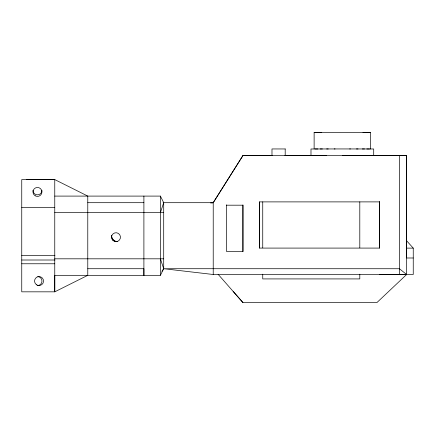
<?xml version="1.0" encoding="UTF-8"?>
<svg xmlns="http://www.w3.org/2000/svg" width="435" height="435" viewBox="0 0 435 435"><rect width="100%" height="100%" fill="white"/><g stroke="black" fill="none" stroke-linecap="round" stroke-linejoin="round"><path stroke-width="0.65" d="M218.098 274.278L242.931 302.559L376.933 302.559L406.643 274.496L406.643 240.8L413.245 248.124L413.245 274.496L213.221 274.496L213.226 202.694L242.937 155.556L400.934 155.551M226.428 204.825L226.428 251.386L242.937 251.386L242.937 205.189L226.428 205.189M259.439 248.086L259.439 201.889L379.603 201.889L379.603 248.086L259.439 248.086L259.445 201.889M379.608 248.086L379.608 201.421M399.412 155.545L399.412 274.518L379.603 274.496M406.643 241.343L406.643 155.545L379.608 155.638M211.899 202.944L213.221 202.694L242.937 155.556M160.401 212.601L163.707 202.694L160.401 196.093L54.761 196.093M26.704 179.584L54.761 179.584L54.761 291.831L87.778 275.322L87.778 196.093L54.761 179.584L21.75 179.584L21.75 291.831L54.761 291.831L54.761 275.322L160.401 275.322L163.707 268.721L163.707 202.694M161.869 271.315L163.707 268.721L160.401 258.814M210.545 202.96L213.221 202.694L163.114 202.694M314.124 148.993L314.124 132.49L342.345 132.441L370.571 132.49L370.571 148.993M317.903 148.971L310.987 148.993L310.987 155.6L326.669 155.551M362.948 132.523L370.571 132.49M320.171 148.96L328.235 148.955M315.185 148.971L322.389 148.96M399.412 274.518L406.643 274.496L399.412 268.738L163.707 268.721L213.221 274.496M350.463 148.944L334.232 148.944M285.191 148.96L271.984 148.949L271.984 155.561M326.669 148.949L335.042 148.949M342.345 155.545L373.708 155.6L373.708 148.993L366.792 148.971M242.931 155.648L272.141 155.648M284.941 155.648L311.542 155.648M373.36 155.654L406.643 155.654M87.778 202.694L143.898 202.694M21.75 207.647L54.761 207.647M54.761 212.601L163.707 212.601M406.643 248.124L413.245 248.124M21.75 255.552L54.946 255.552M413.25 257.993L406.643 257.993L406.643 155.545M54.761 258.814L163.707 258.814M21.75 260.01L54.946 260.01M21.75 263.768L54.761 263.768M87.778 268.721L143.898 268.721L143.898 275.322L143.898 196.093M321.748 132.523L314.124 132.49M362.306 148.96L369.505 148.971M356.461 148.955L364.525 148.96M349.653 148.949L358.027 148.949M233.171 291.434L242.937 302.559M359.799 201.883L359.799 247.836M359.799 274.191L359.799 278.917L262.74 278.917L262.74 274.191M285.191 148.949L285.191 155.561M262.74 201.883L262.74 247.836M242.937 204.95L242.937 251.724M160.401 196.093L160.401 275.322M37.736 276.584A4.491 4.491 0 0 1 41.945 281.336A4.491 4.491 0 0 1 37.198 285.545M41.956 190.351A4.491 4.491 0 0 1 37.464 194.836A4.491 4.491 0 0 1 32.973 190.351M36.573 284.811A4.491 4.491 0 0 0 43.527 281.336A4.491 4.491 0 0 0 37.04 277.051A4.491 4.491 0 0 0 36.573 284.811M111.545 235.705A6.019 5.97 0 0 0 113.285 239.908A5.911 5.862 0 0 0 117.488 241.648A5.943 5.943 0 0 1 111.545 235.71M112.85 240.343A4.459 4.459 0 0 0 120.305 238.347A4.459 4.459 0 0 0 114.845 232.888A4.459 4.459 0 0 0 112.85 240.343M35.219 195.821A4.491 4.491 0 0 0 41.956 191.933A4.491 4.491 0 0 0 35.219 188.045A4.491 4.491 0 0 0 35.219 195.821"/></g></svg>
